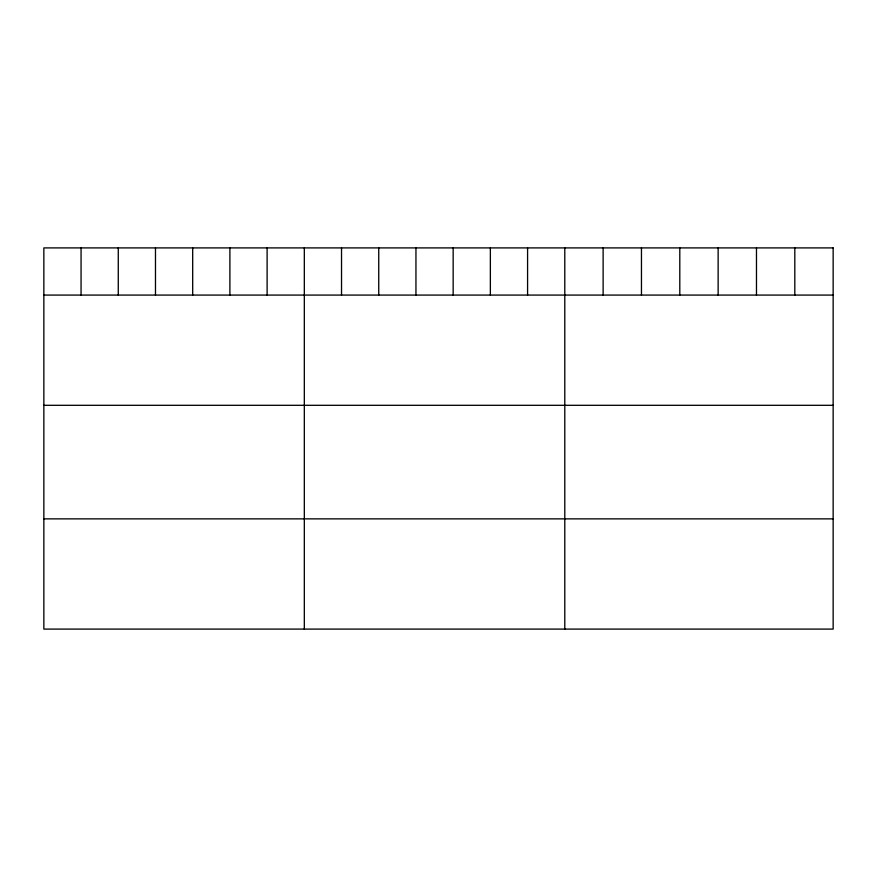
<?xml version="1.0" encoding="UTF-8"?>
<svg xmlns="http://www.w3.org/2000/svg" width="877" height="877" viewBox="0 0 877 877"><rect width="100%" height="100%" fill="white"/><g stroke="black" fill="none" stroke-linecap="round" stroke-linejoin="round"><path stroke-width="1.32" d="M43.85 295.078L833.15 295.078M43.85 405.306L833.15 405.306M43.85 518.866L833.15 518.866M794.814 247.906L794.814 295.078M756.478 247.906L756.478 295.078M718.142 247.906L718.142 295.078M679.796 247.906L679.796 295.078M641.46 247.906L641.46 295.078M603.124 247.906L603.124 295.078M564.788 247.906L564.788 629.094M527.581 247.906L527.581 295.078M490.364 247.906L490.364 295.078M453.157 247.906L453.157 295.078M415.95 247.906L415.95 295.078M378.743 247.906L378.743 295.078M341.526 247.906L341.526 295.078M304.319 247.906L304.319 629.094M267.112 247.906L267.112 295.078M229.895 247.906L229.895 295.078M192.688 247.906L192.688 295.078M155.481 247.906L155.481 295.078M118.274 247.906L118.274 295.078M81.057 247.906L81.057 295.078M833.15 247.906L43.85 247.906L43.85 629.094L833.15 629.094L833.15 247.906"/></g></svg>
